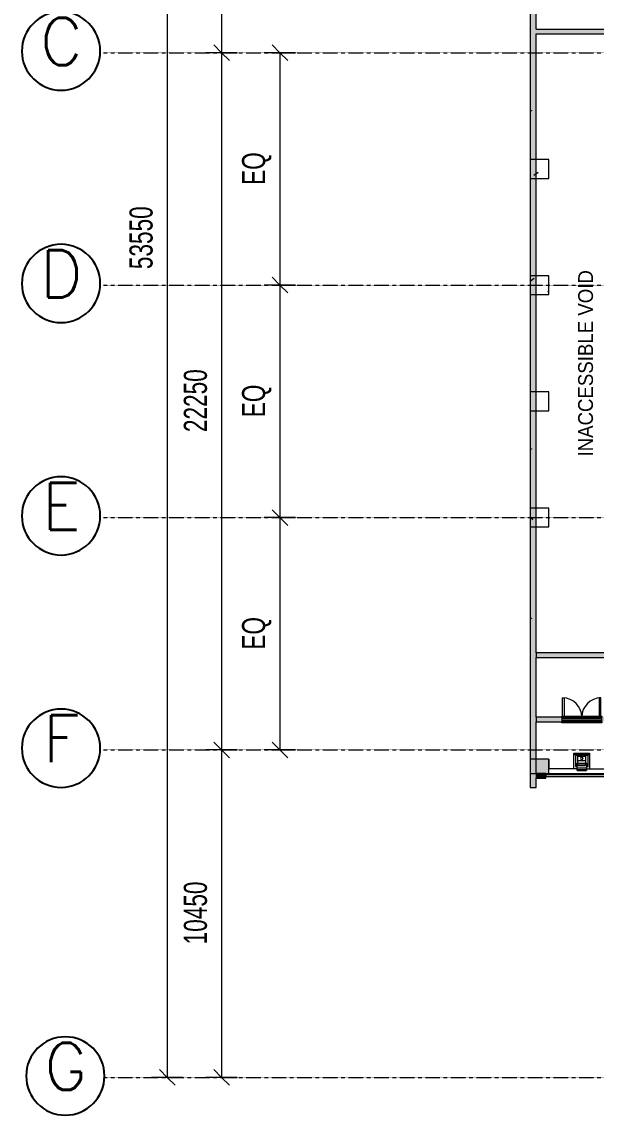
# Model space of a CAD drawing. Header units: millimetres. Extents: x 15878 to 679837, y -72324 to 391440.
# Drawn here: x 256378 to 274703, y -3048 to 31844 of the extents above; entities that cross this region are included whole.
import ezdxf

# ---------------------------------------------------------------- set-up
doc = ezdxf.new("R2010")
doc.units = ezdxf.units.MM
doc.linetypes.add('Grid Line__1_200_', pattern=[10.5, 6, -1.5, 1.5, -1.5])
for name, color, linetype, lineweight in [('A-ANNO-DIMS', 211, 'Continuous', 5), ('A-ANNO-DIMS-500', 211, 'Continuous', 5), ('A-ANNO-NOTE', 131, 'Continuous', 25), ('A-DOOR', 31, 'Continuous', 5), ('A-DOOR-FRAM', 31, 'Continuous', 5), ('A-FLOR', 192, 'Continuous', 5), ('A-GLAZ-CWMG', 51, 'Continuous', 5), ('A-WALL', 113, 'Continuous', 5), ('A-WALL-PATT', 111, 'Continuous', 18), ('E-ELEC-FIXT', 91, 'Continuous', 5), ('G-ANNO-TEXT', 231, 'Continuous', 5), ('S-COLS', 52, 'Continuous', 5), ('S-GRID', 1, 'Continuous', 5)]:
    doc.layers.add(name, color=color, linetype=linetype, lineweight=lineweight)
doc.styles.add('Arial', font='arial.ttf', dxfattribs={"width": 0.7, "height": 737.649701})
doc.styles.add('RomanS', font='romans__.ttf', dxfattribs={"height": 1504.746835})
doc.styles.add('Swis721 BT', font='swiss.ttf', dxfattribs={"width": 0.9, "height": 473.035439})
doc.dimstyles.new('Linear_-_1_5mm_Arial', dxfattribs={"dimscale": 304.8, "dimtxt": 750, "dimasz": 1.64042, "dimexe": 1.64042, "dimexo": 0.0625, "dimgap": 0.82021, "dimtad": 1, "dimdec": 0, "dimzin": 0, "dimdsep": 46, "dimtxsty": 'Arial', "dimblk1": 'OBLIQUE', "dimblk2": 'OBLIQUE', "dimsah": 1, "dimcen": 0.09, "dimadec": 0, "dimazin": 0, "dimtfac": 1, "dimtdec": 4, "dimtix": 1, "dimtmove": 0, "dimatfit": 3, "dimfxl": 1.64042, "dimfxlon": 1, "dimtvp": 1, "dimtolj": 1, "dimtzin": 0, "dimarcsym": 2})
pattern_1 = [(50, (235455.2, 0), (3643.68, -318.78), [381, -4191]), (355, (235455.2, 0), (-704.86, 3821.14), [304.8, -3352.8]), (100.451, (235759, -26.6), (2938.85, 3502.33), [323.8, -3561.8]), (46.184, (235455.2, 1016), (5421.6, -840.86), [571.5, -6286.5]), (96.636, (235907, 946), (4748.05, 4948.55), [485.7, -5342.7]), (351.184, (235455, 1016), (4748.1, 4948.5), [457.2, -5029.2]), (21, (235963.2, 762), (3032.29, -2045.3), [381, -4191]), (326, (235963.2, 762), (1236.04, 3683.76), [304.8, -3352.8]), (71.451, (236216, 591.6), (4268.34, 1638.42), [323.8, -3561.8]), (37.5, (235455.2, 0), (61.772, 1691.1), [167.64, -3144.52, 167.64, -3235.96, -3365.5]), (37.5, (235455.2, 0), (61.772, 1691.1), [-6715.76, 167.64, -3197.86]), (7.5, (235455.2, 0), (1336.39, 2003.61), [167.64, -1772.92, 167.64, -3068.32, -1282.7]), (7.5, (235455.2, 0), (1336.39, 2003.61), [-5176.52, 167.64, -1115.06]), (327.5, (234322.4, 0), (2711.818, -114.58), [167.64, -1102.36, 167.64, -3794.76, -5257.8]), (327.5, (234322.4, 0), (2711.818, -114.58), [-5232.4, 167.64, -5090.16]), (317.5, (233814.4, 0), (2962.59, 508.53), [167.64, -1483.36, 167.64, -2463.8, -3733.8]), (317.5, (233814.4, 0), (2962.59, 508.53), [-4282.44, 167.64, -3566.16])]

# ---------------------------------------------------------------- blocks, each defined once
blk = doc.blocks.new('Anthena_1500MM - Antenna_1500MM-4849316-2_F')
at = {"layer": 'E-ELEC-FIXT'}
for p, q in [((-127, 150), (-101, 150)), ((-127, 150), (-127, -150)), ((-101, 150), (-47, 150)), ((-101, 150), (-101, -150)), ((-47, 150), (106, 150)), ((-47, 150), (-47, -150)), ((350, 200), (0, 200)), ((0, 200), (0, 150)), ((27, 122), (69, 122)), ((27, 122), (27, -122)), ((69, 122), (95, 122)), ((69, -122), (69, 122)), ((95, 122), (103, 122)), ((95, 122), (95, -122)), ((103, 122), (194, 122)), ((103, 122), (103, -122)), ((106, 122), (106, 150)), ((194, 122), (329, 122)), ((194, 122), (194, -122)), ((329, 122), (329, -122)), ((350, -200), (350, 200)), ((-101, -150), (-127, -150)), ((-47, -150), (-101, -150)), ((106, -150), (-47, -150)), ((0, -150), (0, -200)), ((0, -200), (350, -200)), ((69, -122), (27, -122)), ((95, -122), (69, -122)), ((103, -122), (95, -122)), ((194, -122), (103, -122)), ((106, -150), (106, -122)), ((329, -122), (194, -122))]:
    blk.add_line(p, q, dxfattribs=at)
for start, end in [(360, 180), (180, 360)]:
    blk.add_arc((259, 0), 40, start, end, dxfattribs=at)
blk = doc.blocks.new('Rectangular Mullion - EW3b-14220443-2_F')
at = {"layer": 'A-GLAZ-CWMG'}
for p, q in [((37647, 7812), (37647, 7839)), ((39931, 7839), (37647, 7839)), ((39931, 7839), (39931, 7812))]:
    blk.add_line(p, q, dxfattribs=at)
at = {"layer": 'A-GLAZ-CWMG', "lineweight": 15}
for p, q in [((37647, 7812), (37647, 7756)), ((39931, 7812), (37647, 7812)), ((37647, 7756), (39931, 7756)), ((39931, 7756), (39931, 7812))]:
    blk.add_line(p, q, dxfattribs=at)
blk = doc.blocks.new('DLN-Double Door-AP - _AP08_ 1200 x 2000 _WH_-14084721-2_F')
at = {"layer": 'A-DOOR', "color": 253}
for p, q in [((-610, 685), (-560, 685)), ((-610, 105), (-610, 685)), ((-560, 685), (-560, 75)), ((560, 685), (560, 75)), ((610, 685), (560, 685)), ((610, 105), (610, 685)), ((-625, 75), (625, 75)), ((-625, 25), (-625, 75)), ((-625, -25), (-625, 25)), ((-625, 25), (625, 25)), ((625, 75), (625, 25)), ((625, 25), (625, -25)), ((-625, -75), (-625, -25)), ((-625, -25), (625, -25)), ((625, -75), (-625, -75)), ((625, -25), (625, -75))]:
    blk.add_line(p, q, dxfattribs=at)
for centre, start, end in [((-610, 75), 0.0077, 90), ((610, 75), 90, 179.9923)]:
    blk.add_arc(centre, 610, start, end, dxfattribs=at)
at = {"layer": 'A-DOOR-FRAM', "color": 253}
for p, q in [((-640, 105), (-610, 105)), ((-640, 75), (-640, 105)), ((-625, 75), (-640, 75)), ((-610, 105), (610, 105)), ((-610, 105), (-610, 75)), ((610, 105), (640, 105)), ((610, 75), (610, 105)), ((640, 75), (625, 75)), ((640, 105), (640, 75)), ((-640, -75), (-625, -75)), ((-640, -105), (-640, -75)), ((-610, -105), (-640, -105)), ((-610, -75), (-610, -105)), ((610, -105), (-610, -105)), ((610, -105), (610, -75)), ((640, -105), (610, -105)), ((625, -75), (640, -75)), ((640, -75), (640, -105))]:
    blk.add_line(p, q, dxfattribs=at)
blk = doc.blocks.new('DIMBLOCK47-2_F')
at = {"layer": 'A-ANNO-DIMS-500'}
for p, q in [((262753, 39907), (262503, 40157)), ((263253, 39907), (262253, 39907)), ((262753, 39907), (262753, 30857)), ((262753, 39907), (263003, 39657)), ((262753, 39907), (263253, 39907)), ((262753, 30857), (262503, 31107)), ((263253, 30857), (262253, 30857)), ((262753, 30857), (263003, 30607)), ((262753, 30857), (263253, 30857))]:
    blk.add_line(p, q, dxfattribs=at)
at = {"layer": 'A-ANNO-DIMS-500', "color": 0, "insert": (261546, 34598), "char_height": 737.6, "width": 1883.08, "attachment_point": 1, "rotation": 90, "line_spacing_factor": 0.938532, "style": 'Arial'}
blk.add_mtext('9050', dxfattribs=at)
blk = doc.blocks.new('_Oblique')
at = {"color": 0, "linetype": 'ByBlock', "lineweight": -2}
blk.add_line((-0.5, -0.5), (0.5, 0.5), dxfattribs=at)
blk = doc.blocks.new('DIMBLOCK48-2_F')
at = {"layer": 'A-ANNO-DIMS-500'}
for p, q in [((262753, 30857), (262503, 31107)), ((263253, 30857), (262253, 30857)), ((262753, 30857), (262753, 8607)), ((262753, 30857), (263003, 30607)), ((262753, 30857), (263253, 30857)), ((262753, 8607), (262503, 8857)), ((263253, 8607), (262253, 8607)), ((262753, 8607), (263003, 8357)), ((262753, 8607), (263253, 8607))]:
    blk.add_line(p, q, dxfattribs=at)
at = {"layer": 'A-ANNO-DIMS-500', "color": 0, "insert": (261546, 18752), "char_height": 737.6, "width": 2353.85, "attachment_point": 1, "rotation": 90, "line_spacing_factor": 0.938532, "style": 'Arial'}
blk.add_mtext('22250', dxfattribs=at)
blk = doc.blocks.new('DIMBLOCK49-2_F')
at = {"layer": 'A-ANNO-DIMS-500'}
for p, q in [((262753, 8607), (262503, 8857)), ((263253, 8607), (262253, 8607)), ((262753, 8607), (262753, -1843)), ((262753, 8607), (263003, 8357)), ((262753, 8607), (263253, 8607)), ((262753, -1843), (262503, -1593)), ((263253, -1843), (262253, -1843)), ((262753, -1843), (263003, -2093)), ((262753, -1843), (263253, -1843))]:
    blk.add_line(p, q, dxfattribs=at)
at = {"layer": 'A-ANNO-DIMS-500', "color": 0, "insert": (261546, 2402), "char_height": 737.6, "width": 2353.85, "attachment_point": 1, "rotation": 90, "line_spacing_factor": 0.938532, "style": 'Arial'}
blk.add_mtext('10450', dxfattribs=at)
blk = doc.blocks.new('DIMBLOCK50-2_F')
at = {"layer": 'A-ANNO-DIMS-500'}
for p, q in [((261519, 51707), (260519, 51707)), ((261019, 51707), (260769, 51957)), ((261019, 51707), (261019, -1843)), ((261019, 51707), (261269, 51457)), ((261019, 51707), (261519, 51707)), ((261019, -1843), (260769, -1593)), ((261519, -1843), (260519, -1843)), ((261019, -1843), (261269, -2093)), ((261019, -1843), (261519, -1843))]:
    blk.add_line(p, q, dxfattribs=at)
at = {"layer": 'A-ANNO-DIMS-500', "color": 0, "insert": (259812, 23952), "char_height": 737.6, "width": 2353.85, "attachment_point": 1, "rotation": 90, "line_spacing_factor": 0.938532, "style": 'Arial'}
blk.add_mtext('53550', dxfattribs=at)
blk = doc.blocks.new('DIMBLOCK51-2_F')
at = {"layer": 'A-ANNO-DIMS-500'}
for p, q in [((264610, 30857), (264360, 31107)), ((265110, 30857), (264110, 30857)), ((264610, 30857), (264610, 23441)), ((264610, 30857), (264860, 30607)), ((264610, 30857), (265110, 30857)), ((265110, 23441), (264110, 23441)), ((264610, 23441), (264360, 23691)), ((264610, 23441), (264860, 23191)), ((264610, 23441), (265110, 23441))]:
    blk.add_line(p, q, dxfattribs=at)
at = {"layer": 'A-ANNO-DIMS-500', "color": 0, "insert": (263403, 26641), "char_height": 737.6, "width": 1218.46, "attachment_point": 1, "rotation": 90, "line_spacing_factor": 0.938532, "style": 'Arial'}
blk.add_mtext('EQ', dxfattribs=at)
blk = doc.blocks.new('DIMBLOCK52-2_F')
at = {"layer": 'A-ANNO-DIMS-500'}
for p, q in [((265110, 23441), (264110, 23441)), ((264610, 23441), (264360, 23691)), ((264610, 23441), (264610, 16024)), ((264610, 23441), (264860, 23191)), ((264610, 23441), (265110, 23441)), ((264610, 16024), (264360, 16274)), ((265110, 16024), (264110, 16024)), ((264610, 16024), (264860, 15774)), ((264610, 16024), (265110, 16024))]:
    blk.add_line(p, q, dxfattribs=at)
at = {"layer": 'A-ANNO-DIMS-500', "color": 0, "insert": (263403, 19225), "char_height": 737.6, "width": 1218.46, "attachment_point": 1, "rotation": 90, "line_spacing_factor": 0.938532, "style": 'Arial'}
blk.add_mtext('EQ', dxfattribs=at)
blk = doc.blocks.new('DIMBLOCK53-2_F')
at = {"layer": 'A-ANNO-DIMS-500'}
for p, q in [((264610, 16024), (264360, 16274)), ((265110, 16024), (264110, 16024)), ((264610, 16024), (264610, 8607)), ((264610, 16024), (264860, 15774)), ((264610, 16024), (265110, 16024)), ((264610, 8607), (264360, 8857)), ((265110, 8607), (264110, 8607)), ((264610, 8607), (264860, 8357)), ((264610, 8607), (265110, 8607))]:
    blk.add_line(p, q, dxfattribs=at)
at = {"layer": 'A-ANNO-DIMS-500', "color": 0, "insert": (263403, 11808), "char_height": 737.6, "width": 1218.46, "attachment_point": 1, "rotation": 90, "line_spacing_factor": 0.938532, "style": 'Arial'}
blk.add_mtext('EQ', dxfattribs=at)
blk = doc.blocks.new('DLN_Generic Grid Head - Scale-1_500-2074307-2_F')
at = {"layer": 'A-ANNO-NOTE'}
for start, end in [(360, 180), (180, 360)]:
    blk.add_arc((0, 2.5), 2.5, start, end, dxfattribs=at)

msp = doc.modelspace()

# ---------------------------------------------------------------- hatches: boundary and pattern name
at = {"layer": 'A-WALL-PATT', "lineweight": 5}
for points in [[(272678.8, 7407.5), (272794.5, 7407.5), (272794.5, 34407.5), (272594.5, 34407.5), (272594.5, 29012.5), (272644.5, 29012.5), (272644.5, 29002.5), (272594.5, 29002.5), (272594.5, 23612.5), (272644.5, 23612.5), (272644.5, 23602.5), (272594.5, 23602.5), (272594.5, 18212.5), (272644.5, 18212.5), (272644.5, 18202.5), (272594.5, 18202.5), (272594.5, 12812.5), (272644.5, 12812.5), (272644.5, 12802.5), (272594.5, 12802.5), (272594.5, 7407.5)], [(273094.5, 7707.5), (273094.5, 7857.5), (272794.5, 7857.5), (272794.5, 7707.5)]]:
    msp.add_hatch(color=253, dxfattribs=at).paths.add_polyline_path(points, flags=0)
at = {"layer": 'A-WALL-PATT', "lineweight": 5, "transparency": 33554432}
for points in [[(275394.5, 31457.5), (275394.5, 31607.5), (272794.5, 31607.5), (272794.5, 31457.5)], [(275394.5, 11557.5), (275394.5, 11707.5), (272794.5, 11707.5), (272794.5, 11557.5), (275385.4, 11557.5)]]:
    msp.add_hatch(color=253, dxfattribs=at).paths.add_polyline_path(points, flags=0)
h = msp.add_hatch(color=253, dxfattribs=at)
h.paths.add_polyline_path([(274884.5, 9507.5), (275394.5, 9507.5), (275394.5, 9657.5), (274869.5, 9657.5), (274869.5, 9507.5)], flags=0)
h.paths.add_polyline_path([(272794.5, 9507.5), (273619.5, 9507.5), (273619.5, 9657.5), (272794.5, 9657.5), (272794.5, 9557.5)], flags=0)
at = {"layer": 'S-COLS'}
h = msp.add_hatch(dxfattribs=at)
h.set_pattern_fill('FP_3637', color=253, style=0, pattern_type=2)
h.set_pattern_definition(pattern_1)
h.paths.add_polyline_path([(273194.5, 26849.2), (273194.5, 27449.2), (272594.5, 27449.2), (272594.5, 26849.2), (272678.8, 26849.2)], flags=0)
h = msp.add_hatch(dxfattribs=at)
h.set_pattern_fill('FP_3637', color=253, style=0, pattern_type=2)
h.set_pattern_definition(pattern_1)
h.paths.add_polyline_path([(272594.5, 23140.8), (273194.5, 23140.8), (273194.5, 23740.8), (272594.5, 23740.8)], flags=0)
h = msp.add_hatch(dxfattribs=at)
h.set_pattern_fill('FP_3637', color=253, style=0, pattern_type=2)
h.set_pattern_definition(pattern_1)
h.paths.add_polyline_path([(272594.5, 15724.2), (273194.5, 15724.2), (273194.5, 16324.2), (272594.5, 16324.2)], flags=0)
msp.add_hatch(color=53, dxfattribs=at).paths.add_polyline_path([(273194.5, 7857.5), (273194.5, 8307.5), (272594.5, 8307.5), (272594.5, 7857.5), (272678.8, 7857.5)], flags=0)

# ---------------------------------------------------------------- linework, layer by layer
at = {"layer": 'A-FLOR'}
for p, q in [((272794.5, 31607.5), (275394.5, 31607.5)), ((275394.5, 11707.5), (272794.5, 11707.5)), ((272794.5, 11557.5), (272794.5, 11557.5)), ((273994.5, 8007.5), (273994.5, 8507.5)), ((273994.5, 8507.5), (274494.5, 8507.5)), ((273994.5, 8457.5), (274494.5, 8457.5)), ((274494.5, 8507.5), (274494.5, 8007.5)), ((273194.5, 8307.5), (273194.5, 8007.5)), ((273194.5, 7857.5), (275394.5, 7857.5))]:
    msp.add_line(p, q, dxfattribs=at)
at = {"layer": 'A-WALL', "color": 9, "lineweight": 20}
for p, q in [((272594.5, 34407.5), (272594.5, 29012.5)), ((272794.5, 31607.5), (272794.5, 34407.5)), ((272794.5, 11707.5), (272794.5, 31457.5)), ((272594.5, 29012.5), (272644.5, 29012.5)), ((272644.5, 29002.5), (272594.5, 29002.5)), ((272594.5, 29002.5), (272594.5, 23612.5)), ((272644.5, 29012.5), (272644.5, 29002.5)), ((272594.5, 23612.5), (272644.5, 23612.5)), ((272644.5, 23602.5), (272594.5, 23602.5)), ((272594.5, 23602.5), (272594.5, 18212.5)), ((272644.5, 23612.5), (272644.5, 23602.5)), ((272594.5, 18212.5), (272644.5, 18212.5)), ((272644.5, 18202.5), (272594.5, 18202.5)), ((272594.5, 18202.5), (272594.5, 12812.5)), ((272644.5, 18212.5), (272644.5, 18202.5)), ((272594.5, 12812.5), (272644.5, 12812.5)), ((272644.5, 12802.5), (272594.5, 12802.5)), ((272594.5, 12802.5), (272594.5, 7407.5)), ((272644.5, 12812.5), (272644.5, 12802.5)), ((272794.5, 9657.5), (272794.5, 11557.5)), ((272794.5, 7857.5), (272794.5, 9507.5)), ((273094.5, 7857.5), (272794.5, 7857.5)), ((272794.5, 7407.5), (272794.5, 7707.5)), ((272794.5, 7707.5), (273094.5, 7707.5)), ((273094.5, 7707.5), (273094.5, 7857.5)), ((272594.5, 7407.5), (272794.5, 7407.5))]:
    msp.add_line(p, q, dxfattribs=at)
at = {"layer": 'A-WALL', "color": 253}
for p, q in [((272794.5, 31457.5), (275394.5, 31457.5)), ((272794.5, 11707.5), (272794.5, 11557.5)), ((272794.5, 11557.5), (275394.5, 11557.5)), ((273604.5, 9657.5), (272794.5, 9657.5)), ((272794.5, 9657.5), (272794.5, 9507.5)), ((272794.5, 9507.5), (273604.5, 9507.5)), ((273619.5, 9507.5), (273619.5, 9657.5)), ((272794.5, 7857.5), (272794.5, 7707.5)), ((274094.5, 8007.5), (273194.5, 8007.5)), ((273194.5, 7857.5), (273194.5, 8007.5)), ((273194.5, 7857.5), (275394.5, 7857.5)), ((274394.5, 8007.5), (275394.5, 8007.5))]:
    msp.add_line(p, q, dxfattribs=at)
at = {"layer": 'S-COLS', "color": 9, "lineweight": 20}
for p, q in [((273194.5, 27449.2), (272594.5, 27449.2)), ((272594.5, 27449.2), (272594.5, 26849.2)), ((273194.5, 26849.2), (273194.5, 27449.2)), ((272594.5, 26849.2), (273194.5, 26849.2)), ((273194.5, 23740.8), (272594.5, 23740.8)), ((272594.5, 23740.8), (272594.5, 23140.8)), ((273194.5, 23140.8), (273194.5, 23740.8)), ((272594.5, 23140.8), (273194.5, 23140.8)), ((273194.5, 20032.5), (272594.5, 20032.5)), ((272594.5, 20032.5), (272594.5, 19432.5)), ((273194.5, 19432.5), (273194.5, 20032.5)), ((272594.5, 19432.5), (273194.5, 19432.5)), ((273194.5, 16324.2), (272594.5, 16324.2)), ((272594.5, 16324.2), (272594.5, 15724.2)), ((273194.5, 15724.2), (273194.5, 16324.2)), ((272594.5, 15724.2), (273194.5, 15724.2)), ((273194.5, 8307.5), (272594.5, 8307.5)), ((272594.5, 8307.5), (272594.5, 7857.5)), ((273194.5, 7857.5), (273194.5, 8307.5)), ((272594.5, 7857.5), (273194.5, 7857.5))]:
    msp.add_line(p, q, dxfattribs=at)
at = {"layer": 'S-GRID', "color": 254, "linetype": 'Grid Line__1_200_'}
for p, q in [((258983.7, 30857.5), (317699.8, 30857.5)), ((258983.7, 23440.8), (317699.8, 23440.8)), ((258983.7, 16024.2), (317699.8, 16024.2)), ((258983.7, 8607.5), (317699.8, 8607.5)), ((258983.7, -1842.5), (317699.8, -1842.5))]:
    msp.add_line(p, q, dxfattribs=at)

# ---------------------------------------------------------------- block references
at = {"layer": 'A-ANNO-NOTE', "xscale": 500, "yscale": 500, "zscale": 500}
for p in [(257628.1, 29661.8), (257628.1, 22245.1), (257628.1, 14828.5), (257628.1, 7411.8), (257764.3, -3047.9)]:
    msp.add_blockref('DLN_Generic Grid Head - Scale-1_500-2074307-2_F', p, dxfattribs=at)
at = {"layer": 'A-DOOR', "color": 253}
msp.add_blockref('DLN-Double Door-AP - _AP08_ 1200 x 2000 _WH_-14084721-2_F', (274244.5, 9582.5), dxfattribs=at)
at = {"layer": 'A-GLAZ-CWMG'}
msp.add_blockref('Rectangular Mullion - EW3b-14220443-2_F', (235455.2, 0), dxfattribs=at)
at = {"layer": 'E-ELEC-FIXT', "rotation": 89.99999999999554}
msp.add_blockref('Anthena_1500MM - Antenna_1500MM-4849316-2_F', (274244.5, 8079), dxfattribs=at)

# ---------------------------------------------------------------- texts
at = {"layer": 'A-ANNO-NOTE', "lineweight": 5, "char_height": 1504.747, "attachment_point": 2, "line_spacing_factor": 0.964689, "style": 'RomanS'}
for s, insert, width in [('\\fRomanS|b0|i0|c134|p2|;C', (257635.1, 31970.2), 2142), ('\\fRomanS|b0|i0|c134|p2|;D', (257635.1, 24553.5), 1800), ('\\fRomanS|b0|i0|c134|p2|;E', (257635.1, 17136.8), 1638), ('\\fRomanS|b0|i0|c134|p2|;F', (257635.1, 9720.2), 1548), ('\\fRomanS|b0|i0|c134|p2|;G', (257771.3, -739.5), 1800)]:
    msp.add_mtext(s, dxfattribs=dict(at, insert=insert, width=width))
at = {"layer": 'G-ANNO-TEXT', "color": 7, "insert": (274129, 17971.6), "char_height": 473.035, "width": 6918, "attachment_point": 1, "rotation": 90, "line_spacing_factor": 1.00667, "style": 'Swis721 BT'}
msp.add_mtext('INACCESSIBLE VOID', dxfattribs=at)

# ---------------------------------------------------------------- dimensions: what is measured, and where the dimension line sits
at = {"layer": 'A-ANNO-DIMS'}
for base, p1, p2, override, picture, middle in [((261019.1, -1842.5), (261519.1, 51707.5), (261519.1, -1842.5), {"dimpost": '<>', "dimfxl": 53549.999996}, 'DIMBLOCK50-2_F', (260392.2, 24932.5)), ((262753.2, 30857.5), (263253.2, 39907.5), (263253.2, 30857.5), {"dimpost": '<>', "dimfxl": 9050}, 'DIMBLOCK47-2_F', (262126.6, 35382.5)), ((262753.2, 8607.5), (263253.2, 30857.5), (263253.2, 8607.5), {"dimpost": '<>', "dimfxl": 22250}, 'DIMBLOCK48-2_F', (262126.6, 19732.5)), ((262753.2, -1842.5), (263253.2, 8607.5), (263253.2, -1842.5), {"dimpost": '<>', "dimfxl": 10449.999996}, 'DIMBLOCK49-2_F', (262126.6, 3382.5))]:
    dim = msp.add_linear_dim(base=base, p1=p1, p2=p2, angle=90, dimstyle='Linear_-_1_5mm_Arial', override=override, dxfattribs=at)
    dim.commit()
    dim.dimension.update_dxf_attribs({"geometry": picture, "text_midpoint": middle})
for base, p1, p2, picture, middle in [((264609.8, 23440.8), (265109.8, 30857.5), (265109.8, 23440.8), 'DIMBLOCK51-2_F', (263955.8, 27149.2)), ((264609.8, 16024.2), (265109.8, 23440.8), (265109.8, 16024.2), 'DIMBLOCK52-2_F', (263955.8, 19732.5)), ((264609.8, 8607.5), (265109.8, 16024.2), (265109.8, 8607.5), 'DIMBLOCK53-2_F', (263955.8, 12315.8))]:
    dim = msp.add_linear_dim(base=base, p1=p1, p2=p2, angle=90, text='EQ', dimstyle='Linear_-_1_5mm_Arial', override={"dimpost": '<>', "dimfxl": 7416.666667}, dxfattribs=at)
    dim.commit()
    dim.dimension.update_dxf_attribs({"geometry": picture, "text_midpoint": middle})

doc.saveas('drawing.dxf')
